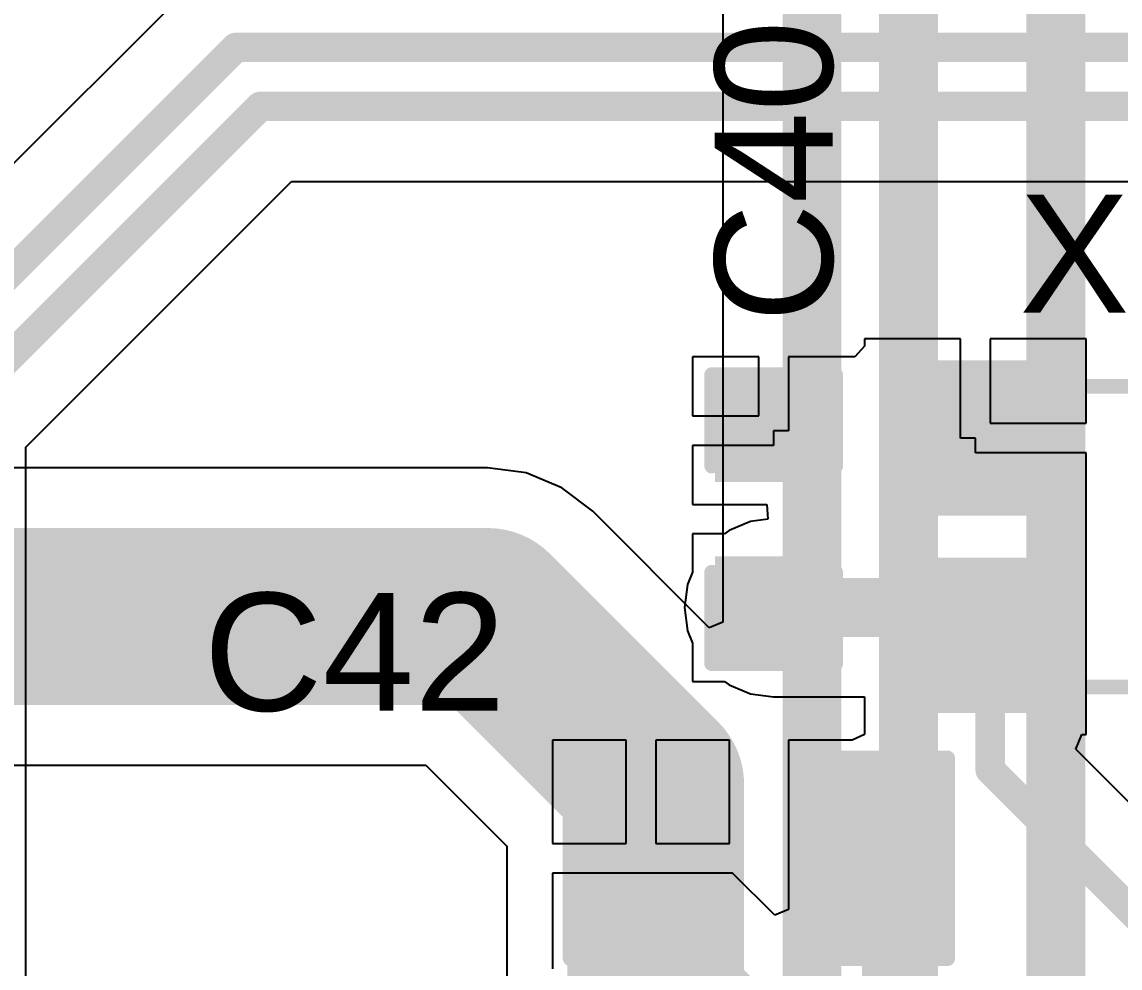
# Model space of a CAD drawing. Header units: inches. Extents: x -60 to 307, y -25 to 134.
# Drawn here: x 12.2 to 21.65, y 19.12 to 27.27 of the extents above; entities that cross this region are included whole.
import ezdxf

# ---------------------------------------------------------------- set-up
doc = ezdxf.new("R2010")
doc.units = ezdxf.units.IN
for name, color, linetype in [('BOARD OUTLINE', 216, 'Continuous'), ('Bottom Layer', 5, 'Continuous'), ('Top Layer', 1, 'Continuous'), ('Top Overlay', 2, 'Continuous'), ('Top Paste', 8, 'Continuous'), ('Top Solder', 216, 'Continuous')]:
    doc.layers.add(name, color=color, linetype=linetype)
doc.styles.add('Arial', font='', dxfattribs={"height": 0.2})
doc.styles.get('Arial').set_extended_font_data('Arial')

# ---------------------------------------------------------------- blocks, each defined once
blk = doc.blocks.new('3TJ481920NYLBC_9')
at = {"layer": 'Top Layer'}
for points in [[(-1.8, 1.45), (-0.4, 1.45), (-0.4, 0.25), (-1.8, 0.25)], [(0.4, 1.45), (1.8, 1.45), (1.8, 0.25), (0.4, 0.25)], [(-1.8, -0.25), (-0.4, -0.25), (-0.4, -1.45), (-1.8, -1.45)], [(0.4, -0.25), (1.8, -0.25), (1.8, -1.45), (0.4, -1.45)]]:
    blk.add_hatch(color=1, dxfattribs=at).paths.add_polyline_path(points)
at = {"layer": 'Top Paste'}
for points in [[(-1.8, 1.45), (-0.4, 1.45), (-0.4, 0.25), (-1.8, 0.25)], [(0.4, 1.45), (1.8, 1.45), (1.8, 0.25), (0.4, 0.25)], [(-1.8, -0.25), (-0.4, -0.25), (-0.4, -1.45), (-1.8, -1.45)], [(0.4, -0.25), (1.8, -0.25), (1.8, -1.45), (0.4, -1.45)]]:
    blk.add_hatch(color=8, dxfattribs=at).paths.add_polyline_path(points)
at = {"layer": 'Top Solder'}
for points in [[(-1.87, 1.52), (-0.33, 1.52), (-0.33, 0.18), (-1.87, 0.18)], [(0.33, 1.52), (1.87, 1.52), (1.87, 0.18), (0.33, 0.18)], [(-1.87, -0.18), (-0.33, -0.18), (-0.33, -1.52), (-1.87, -1.52)], [(0.33, -0.18), (1.87, -0.18), (1.87, -1.52), (0.33, -1.52)]]:
    blk.add_hatch(color=216, dxfattribs=at).paths.add_polyline_path(points)
at = {"layer": 'Top Overlay'}
for points in [[(0.2032, 1.2954, 0.127, 0.127, 0), (-0.2032, 1.2954, 0.127, 0.127, 0)], [(-1.651, 0.1016, 0.127, 0.127, 0), (-1.651, -0.0508, 0.127, 0.127, 0)], [(1.651, 0.1016, 0.127, 0.127, 0), (1.651, -0.0508, 0.127, 0.127, 0)], [(0.2032, -1.2954, 0.127, 0.127, 0), (-0.2032, -1.2954, 0.127, 0.127, 0)]]:
    blk.add_lwpolyline(points, format="xyseb", dxfattribs=at)
for points in [[(-0.2349, 1.2954, 0.0635, 0.0635, 1), (-0.1714, 1.2954, 0.0635, 0.0635, 1)], [(0.1714, 1.2954, 0.0635, 0.0635, 1), (0.2349, 1.2954, 0.0635, 0.0635, 1)], [(-1.6827, 0.1016, 0.0635, 0.0635, 1), (-1.6193, 0.1016, 0.0635, 0.0635, 1)], [(1.6193, 0.1016, 0.0635, 0.0635, 1), (1.6827, 0.1016, 0.0635, 0.0635, 1)], [(-1.6827, -0.0508, 0.0635, 0.0635, 1), (-1.6193, -0.0508, 0.0635, 0.0635, 1)], [(1.6193, -0.0508, 0.0635, 0.0635, 1), (1.6827, -0.0508, 0.0635, 0.0635, 1)], [(-1.9771, -0.9398, 0.254, 0.254, 1), (-2.1377, -0.9398, 0.254, 0.254, 1)], [(-2.2012, -0.9398, 0.127, 0.127, 1), (-2.0742, -0.9398, 0.127, 0.127, 1)], [(-2.0406, -0.9398, 0.127, 0.127, 1), (-1.9136, -0.9398, 0.127, 0.127, 1)], [(-0.2349, -1.2954, 0.0635, 0.0635, 1), (-0.1714, -1.2954, 0.0635, 0.0635, 1)], [(0.1714, -1.2954, 0.0635, 0.0635, 1), (0.2349, -1.2954, 0.0635, 0.0635, 1)]]:
    blk.add_lwpolyline(points, format="xyseb", close=True, dxfattribs=at)
blk = doc.blocks.new('C___0805_36')
at = {"layer": 'Top Layer'}
for points in [[(-1.524, 0.762), (-0.508, 0.762), (-0.508, -0.762), (-1.524, -0.762)], [(0.508, 0.762), (1.524, 0.762), (1.524, -0.762), (0.508, -0.762)]]:
    blk.add_hatch(color=1, dxfattribs=at).paths.add_polyline_path(points)
at = {"layer": 'Top Paste'}
for points in [[(-1.524, 0.762), (-0.508, 0.762), (-0.508, -0.762), (-1.524, -0.762)], [(0.508, 0.762), (1.524, 0.762), (1.524, -0.762), (0.508, -0.762)]]:
    blk.add_hatch(color=8, dxfattribs=at).paths.add_polyline_path(points)
at = {"layer": 'Top Solder'}
for points in [[(-1.594, 0.832), (-0.438, 0.832), (-0.438, -0.832), (-1.594, -0.832)], [(0.438, 0.832), (1.594, 0.832), (1.594, -0.832), (0.438, -0.832)]]:
    blk.add_hatch(color=216, dxfattribs=at).paths.add_polyline_path(points)
at = {"layer": 'Top Overlay'}
for points in [[(-1.6256, 0.8636, 0.127, 0.127, 0), (-0.6096, 0.8636, 0.127, 0.127, 0)], [(-1.6256, -0.8636, 0.127, 0.127, 0), (-1.6256, 0.8636, 0.127, 0.127, 0)], [(0.6096, 0.8636, 0.127, 0.127, 0), (1.6256, 0.8636, 0.127, 0.127, 0)], [(1.6256, -0.8636, 0.127, 0.127, 0), (1.6256, 0.8636, 0.127, 0.127, 0)], [(-1.6256, -0.8636, 0.127, 0.127, 0), (-0.6096, -0.8636, 0.127, 0.127, 0)], [(0.6096, -0.8636, 0.127, 0.127, 0), (1.6256, -0.8636, 0.127, 0.127, 0)]]:
    blk.add_lwpolyline(points, format="xyseb", dxfattribs=at)
for points in [[(-1.6574, 0.8636, 0.0635, 0.0635, 1), (-1.5938, 0.8636, 0.0635, 0.0635, 1)], [(-1.6574, 0.8636, 0.0635, 0.0635, 1), (-1.5938, 0.8636, 0.0635, 0.0635, 1)], [(-0.6413, 0.8636, 0.0635, 0.0635, 1), (-0.5778, 0.8636, 0.0635, 0.0635, 1)], [(0.5778, 0.8636, 0.0635, 0.0635, 1), (0.6413, 0.8636, 0.0635, 0.0635, 1)], [(1.5938, 0.8636, 0.0635, 0.0635, 1), (1.6574, 0.8636, 0.0635, 0.0635, 1)], [(1.5938, 0.8636, 0.0635, 0.0635, 1), (1.6574, 0.8636, 0.0635, 0.0635, 1)], [(-1.6574, -0.8636, 0.0635, 0.0635, 1), (-1.5938, -0.8636, 0.0635, 0.0635, 1)], [(-1.6574, -0.8636, 0.0635, 0.0635, 1), (-1.5938, -0.8636, 0.0635, 0.0635, 1)], [(-0.6413, -0.8636, 0.0635, 0.0635, 1), (-0.5778, -0.8636, 0.0635, 0.0635, 1)], [(0.5778, -0.8636, 0.0635, 0.0635, 1), (0.6413, -0.8636, 0.0635, 0.0635, 1)], [(1.5938, -0.8636, 0.0635, 0.0635, 1), (1.6574, -0.8636, 0.0635, 0.0635, 1)], [(1.5938, -0.8636, 0.0635, 0.0635, 1), (1.6574, -0.8636, 0.0635, 0.0635, 1)]]:
    blk.add_lwpolyline(points, format="xyseb", close=True, dxfattribs=at)
blk = doc.blocks.new('C___0603_38')
at = {"layer": 'Top Layer'}
for points in [[(-0.381, 0.4445), (-0.381, -0.4445), (-1.143, -0.4445), (-1.143, 0.4445)], [(1.143, 0.4445), (1.143, -0.4445), (0.381, -0.4445), (0.381, 0.4445)]]:
    blk.add_hatch(color=1, dxfattribs=at).paths.add_polyline_path(points)
at = {"layer": 'Top Paste'}
for points in [[(-0.381, 0.4445), (-0.381, -0.4445), (-1.143, -0.4445), (-1.143, 0.4445)], [(1.143, 0.4445), (1.143, -0.4445), (0.381, -0.4445), (0.381, 0.4445)]]:
    blk.add_hatch(color=8, dxfattribs=at).paths.add_polyline_path(points)
at = {"layer": 'Top Solder'}
for points in [[(-0.321, 0.5045), (-0.321, -0.5045), (-1.203, -0.5045), (-1.203, 0.5045)], [(1.203, 0.5045), (1.203, -0.5045), (0.321, -0.5045), (0.321, 0.5045)]]:
    blk.add_hatch(color=216, dxfattribs=at).paths.add_polyline_path(points)
at = {"layer": 'Top Overlay'}
for points in [[(-0.4572, 0.5334, 0.127, 0.127, 0), (-1.2446, 0.5334, 0.127, 0.127, 0)], [(-1.2446, -0.5334, 0.127, 0.127, 0), (-1.2446, 0.5334, 0.127, 0.127, 0)], [(1.2446, 0.5334, 0.127, 0.127, 0), (0.4572, 0.5334, 0.127, 0.127, 0)], [(1.2446, -0.5334, 0.127, 0.127, 0), (1.2446, 0.5334, 0.127, 0.127, 0)], [(-0.4572, -0.5334, 0.127, 0.127, 0), (-1.2446, -0.5334, 0.127, 0.127, 0)], [(1.2446, -0.5334, 0.127, 0.127, 0), (0.4572, -0.5334, 0.127, 0.127, 0)]]:
    blk.add_lwpolyline(points, format="xyseb", dxfattribs=at)
for points in [[(-1.2764, 0.5334, 0.0635, 0.0635, 1), (-1.2128, 0.5334, 0.0635, 0.0635, 1)], [(-1.2764, 0.5334, 0.0635, 0.0635, 1), (-1.2128, 0.5334, 0.0635, 0.0635, 1)], [(-0.4889, 0.5334, 0.0635, 0.0635, 1), (-0.4254, 0.5334, 0.0635, 0.0635, 1)], [(0.4254, 0.5334, 0.0635, 0.0635, 1), (0.4889, 0.5334, 0.0635, 0.0635, 1)], [(1.2128, 0.5334, 0.0635, 0.0635, 1), (1.2764, 0.5334, 0.0635, 0.0635, 1)], [(1.2128, 0.5334, 0.0635, 0.0635, 1), (1.2764, 0.5334, 0.0635, 0.0635, 1)], [(-1.2764, -0.5334, 0.0635, 0.0635, 1), (-1.2128, -0.5334, 0.0635, 0.0635, 1)], [(-1.2764, -0.5334, 0.0635, 0.0635, 1), (-1.2128, -0.5334, 0.0635, 0.0635, 1)], [(-0.4889, -0.5334, 0.0635, 0.0635, 1), (-0.4254, -0.5334, 0.0635, 0.0635, 1)], [(0.4254, -0.5334, 0.0635, 0.0635, 1), (0.4889, -0.5334, 0.0635, 0.0635, 1)], [(1.2128, -0.5334, 0.0635, 0.0635, 1), (1.2764, -0.5334, 0.0635, 0.0635, 1)], [(1.2128, -0.5334, 0.0635, 0.0635, 1), (1.2764, -0.5334, 0.0635, 0.0635, 1)]]:
    blk.add_lwpolyline(points, format="xyseb", close=True, dxfattribs=at)

msp = doc.modelspace()

# ---------------------------------------------------------------- linework, layer by layer
at = {"layer": 'BOARD OUTLINE'}
msp.add_lwpolyline([(33.8897, 54.2383, 0.254, 0.254, -6.230382), (11.9835, 54.2604, 0.254, 0.254, 0)], format="xyseb", dxfattribs=at)
at = {"layer": 'Bottom Layer'}
for p, q in [((18.2306, 27.9624), (18.2306, 22.1009)), ((16.2052, 23.4298), (3.6576, 23.4298)), ((16.5367, 23.3861), (16.2052, 23.4298)), ((16.8457, 23.2581), (16.5367, 23.3861)), ((17.111, 23.0546), (16.8457, 23.2581)), ((18.1133, 22.0523), (17.111, 23.0546)), ((18.2306, 22.1009), (18.1133, 22.0523)), ((4.1882, 20.8678), (15.6746, 20.8678)), ((15.6746, 20.8678), (16.372, 20.1704)), ((16.372, 20.1704), (16.372, 17.526))]:
    msp.add_line(p, q, dxfattribs=at)
for points in [[(19.83, 15.476, 0.508, 0.508, 0), (19.83, 28.6951, 0.508, 0.508, 0)], [(21.1, 18.143, 0.508, 0.508, 0), (21.1, 28.72, 0.508, 0.508, 0)], [(18.9992, 14.8082, 0.508, 0.508, 0), (18.9992, 28.2808, 0.508, 0.508, 0)], [(3.6576, 22.1488, 1.524, 1.524, 0), (16.2052, 22.1488, 1.524, 1.524, 0)], [(16.2052, 22.1488, 1.524, 1.524, 0), (17.653, 20.701, 1.524, 1.524, 0)], [(17.653, 17.526, 1.524, 1.524, 0), (17.653, 20.701, 1.524, 1.524, 0)]]:
    msp.add_lwpolyline(points, format="xyseb", dxfattribs=at)
for points in [[(15.8242, 22.1488, 0.762, 0.762, 1), (16.5862, 22.1488, 0.762, 0.762, 1)], [(15.8242, 22.1488, 0.762, 0.762, 1), (16.5862, 22.1488, 0.762, 0.762, 1)], [(17.272, 20.701, 0.762, 0.762, 1), (18.034, 20.701, 0.762, 0.762, 1)], [(17.272, 20.701, 0.762, 0.762, 1), (18.034, 20.701, 0.762, 0.762, 1)]]:
    msp.add_lwpolyline(points, format="xyseb", close=True, dxfattribs=at)
at = {"layer": 'Top Layer'}
for p, q in [((13.5812, 27.5088), (10.6166, 24.5442)), ((12.2298, 23.6078), (14.5176, 25.8956)), ((14.5176, 25.8956), (30.607, 25.8956)), ((20.279, 24.54), (19.452, 24.54)), ((19.452, 24.54), (19.452, 24.476)), ((20.279, 23.686), (20.279, 24.54)), ((21.36, 24.54), (20.533, 24.54)), ((20.533, 24.54), (20.533, 23.813)), ((21.36, 23.813), (21.36, 24.54)), ((19.452, 24.476), (19.3675, 24.384)), ((18.542, 24.384), (17.9705, 24.384)), ((17.9705, 24.384), (17.9705, 23.876)), ((18.542, 23.876), (18.542, 24.384)), ((19.325, 24.384), (18.796, 24.384)), ((18.796, 24.384), (18.796, 23.749)), ((19.3675, 24.384), (19.325, 24.384)), ((17.9705, 23.876), (18.542, 23.876)), ((18.796, 23.749), (18.669, 23.749)), ((18.669, 23.749), (18.669, 23.622)), ((20.533, 23.813), (21.36, 23.813)), ((20.406, 23.686), (20.279, 23.686)), ((20.406, 23.559), (20.406, 23.686)), ((12.2298, 19.026), (12.2298, 23.6078)), ((18.669, 23.622), (17.9705, 23.622)), ((17.9705, 23.622), (17.9705, 23.114)), ((21.36, 23.559), (20.406, 23.559)), ((21.36, 22.832), (21.36, 23.559)), ((17.9705, 23.114), (18.6107, 23.114)), ((18.6107, 23.114), (18.619, 22.987)), ((18.619, 22.987), (18.4701, 22.9674)), ((18.2847, 22.8906), (18.2448, 22.86)), ((18.4701, 22.9674), (18.2847, 22.8906)), ((18.2448, 22.86), (17.9705, 22.86)), ((17.9705, 22.86), (17.9705, 22.5299)), ((21.36, 21.132), (21.36, 22.832)), ((17.9705, 22.5299), (17.9266, 22.4239)), ((17.9266, 22.4239), (17.9004, 22.225)), ((17.9004, 22.225), (17.9266, 22.0261)), ((17.9266, 22.0261), (17.9705, 21.9201)), ((17.9705, 21.9201), (17.9705, 21.59)), ((17.9705, 21.59), (18.2448, 21.59)), ((18.2448, 21.59), (18.2847, 21.5594)), ((18.2847, 21.5594), (18.4701, 21.4826)), ((18.4701, 21.4826), (18.669, 21.4564)), ((18.669, 21.4564), (19.452, 21.4564)), ((19.452, 21.4564), (19.452, 21.132)), ((19.452, 21.132), (19.3457, 21.082)), ((21.2716, 21.005), (21.3242, 21.132)), ((21.3242, 21.132), (21.36, 21.132)), ((17.399, 21.082), (16.764, 21.082)), ((16.764, 21.082), (16.764, 20.193)), ((17.399, 20.193), (17.399, 21.082)), ((18.288, 21.082), (17.653, 21.082)), ((17.653, 21.082), (17.653, 20.193)), ((18.288, 20.193), (18.288, 21.082)), ((19.3457, 21.082), (18.796, 21.082)), ((18.796, 21.082), (18.796, 19.6236)), ((22.0514, 20.2252), (21.2716, 21.005)), ((16.764, 20.193), (17.399, 20.193)), ((17.653, 20.193), (18.288, 20.193)), ((18.3146, 19.939), (16.764, 19.939)), ((16.764, 19.939), (16.764, 19.1135)), ((18.6787, 19.575), (18.3146, 19.939)), ((18.796, 19.6236), (18.6787, 19.575))]:
    msp.add_line(p, q, dxfattribs=at)
for points in [[(11.0744, 24.0864, 0.254, 0.254, 0), (14.039, 27.051, 0.254, 0.254, 0)], [(14.039, 27.051, 0.254, 0.254, 0), (27.2944, 27.051, 0.254, 0.254, 0)], [(11.5824, 23.876, 0.254, 0.254, 0), (14.2494, 26.543, 0.254, 0.254, 0)], [(14.2494, 26.543, 0.254, 0.254, 0), (30.607, 26.543, 0.254, 0.254, 0)], [(20.3745, 23.7175, 0.508, 0.508, 0), (20.406, 23.686, 0.508, 0.508, 0)], [(18.669, 22.225, 0.508, 0.508, 0), (20.167, 22.225, 0.508, 0.508, 0)], [(20.167, 22.225, 0.254, 0.254, 0), (20.406, 21.986, 0.254, 0.254, 0)], [(20.406, 21.986, 0.254, 0.254, 0), (20.533, 21.859, 0.254, 0.254, 0)], [(20.533, 20.828, 0.254, 0.254, 0), (20.533, 21.859, 0.254, 0.254, 0)], [(20.533, 20.828, 0.254, 0.254, 0), (22.11, 19.251, 0.254, 0.254, 0)], [(17.526, 19.812, 0.254, 0.254, 0), (17.526, 20.066, 0.254, 0.254, 0)], [(19.558, 18.796, 0.254, 0.254, 0), (19.558, 20.066, 0.254, 0.254, 0)], [(17.526, 19.812, 0.254, 0.254, 0), (18.796, 18.542, 0.254, 0.254, 0)]]:
    msp.add_lwpolyline(points, format="xyseb", dxfattribs=at)
for points in [[(13.9755, 27.051, 0.127, 0.127, 1), (14.1025, 27.051, 0.127, 0.127, 1)], [(13.9755, 27.051, 0.127, 0.127, 1), (14.1025, 27.051, 0.127, 0.127, 1)], [(14.1859, 26.543, 0.127, 0.127, 1), (14.3129, 26.543, 0.127, 0.127, 1)], [(14.1859, 26.543, 0.127, 0.127, 1), (14.3129, 26.543, 0.127, 0.127, 1)], [(20.2475, 23.7175, 0.254, 0.254, 1), (20.5015, 23.7175, 0.254, 0.254, 1)], [(20.279, 23.686, 0.254, 0.254, 1), (20.533, 23.686, 0.254, 0.254, 1)], [(18.542, 22.225, 0.254, 0.254, 1), (18.796, 22.225, 0.254, 0.254, 1)], [(20.04, 22.225, 0.254, 0.254, 1), (20.294, 22.225, 0.254, 0.254, 1)], [(20.1035, 22.225, 0.127, 0.127, 1), (20.2305, 22.225, 0.127, 0.127, 1)], [(20.3425, 21.986, 0.127, 0.127, 1), (20.4695, 21.986, 0.127, 0.127, 1)], [(20.3425, 21.986, 0.127, 0.127, 1), (20.4695, 21.986, 0.127, 0.127, 1)], [(20.4695, 21.859, 0.127, 0.127, 1), (20.5965, 21.859, 0.127, 0.127, 1)], [(20.4695, 21.859, 0.127, 0.127, 1), (20.5965, 21.859, 0.127, 0.127, 1)], [(20.4695, 20.828, 0.127, 0.127, 1), (20.5965, 20.828, 0.127, 0.127, 1)], [(20.4695, 20.828, 0.127, 0.127, 1), (20.5965, 20.828, 0.127, 0.127, 1)], [(17.4625, 20.066, 0.127, 0.127, 1), (17.5895, 20.066, 0.127, 0.127, 1)], [(19.4945, 20.066, 0.127, 0.127, 1), (19.6215, 20.066, 0.127, 0.127, 1)], [(17.4625, 19.812, 0.127, 0.127, 1), (17.5895, 19.812, 0.127, 0.127, 1)], [(17.4625, 19.812, 0.127, 0.127, 1), (17.5895, 19.812, 0.127, 0.127, 1)]]:
    msp.add_lwpolyline(points, format="xyseb", close=True, dxfattribs=at)
at = {"layer": 'Top Overlay'}
for points in [[(16.764, 21.717, 0.127, 0.127, 0), (17.399, 21.717, 0.127, 0.127, 0)], [(17.399, 20.9296, 0.127, 0.127, 0), (17.399, 21.717, 0.127, 0.127, 0)], [(17.399, 20.9296, 0.127, 0.127, 0), (17.4244, 20.9296, 0.127, 0.127, 0)]]:
    msp.add_lwpolyline(points, format="xyseb", dxfattribs=at)
for points in [[(16.7323, 21.717, 0.0635, 0.0635, 1), (16.7958, 21.717, 0.0635, 0.0635, 1)], [(17.3672, 21.717, 0.0635, 0.0635, 1), (17.4307, 21.717, 0.0635, 0.0635, 1)], [(17.3672, 21.717, 0.0635, 0.0635, 1), (17.4307, 21.717, 0.0635, 0.0635, 1)], [(17.3672, 20.9296, 0.0635, 0.0635, 1), (17.4307, 20.9296, 0.0635, 0.0635, 1)], [(17.3672, 20.9296, 0.0635, 0.0635, 1), (17.4307, 20.9296, 0.0635, 0.0635, 1)], [(17.3926, 20.9296, 0.0635, 0.0635, 1), (17.4562, 20.9296, 0.0635, 0.0635, 1)]]:
    msp.add_lwpolyline(points, format="xyseb", close=True, dxfattribs=at)

# ---------------------------------------------------------------- block references
for name, p, rotation in [('3TJ481920NYLBC_9', (21.506, 22.836), 180), ('C___0603_38', (18.669, 22.987), 270)]:
    msp.add_blockref(name, p, dxfattribs=dict(rotation=rotation))
msp.add_blockref('C___0805_36', (18.542, 20.066))

# ---------------------------------------------------------------- texts
at = {"layer": 'Top Overlay', "style": 'Arial'}
msp.add_text('C40', height=1.016, rotation=90, dxfattribs=at).set_placement((19.1768, 24.6808))
for s, p in [('X1', (20.7859, 24.7652)), ('C42', (13.7588, 21.3362))]:
    msp.add_text(s, height=1.016, dxfattribs=at).set_placement(p)

doc.saveas('drawing.dxf')
